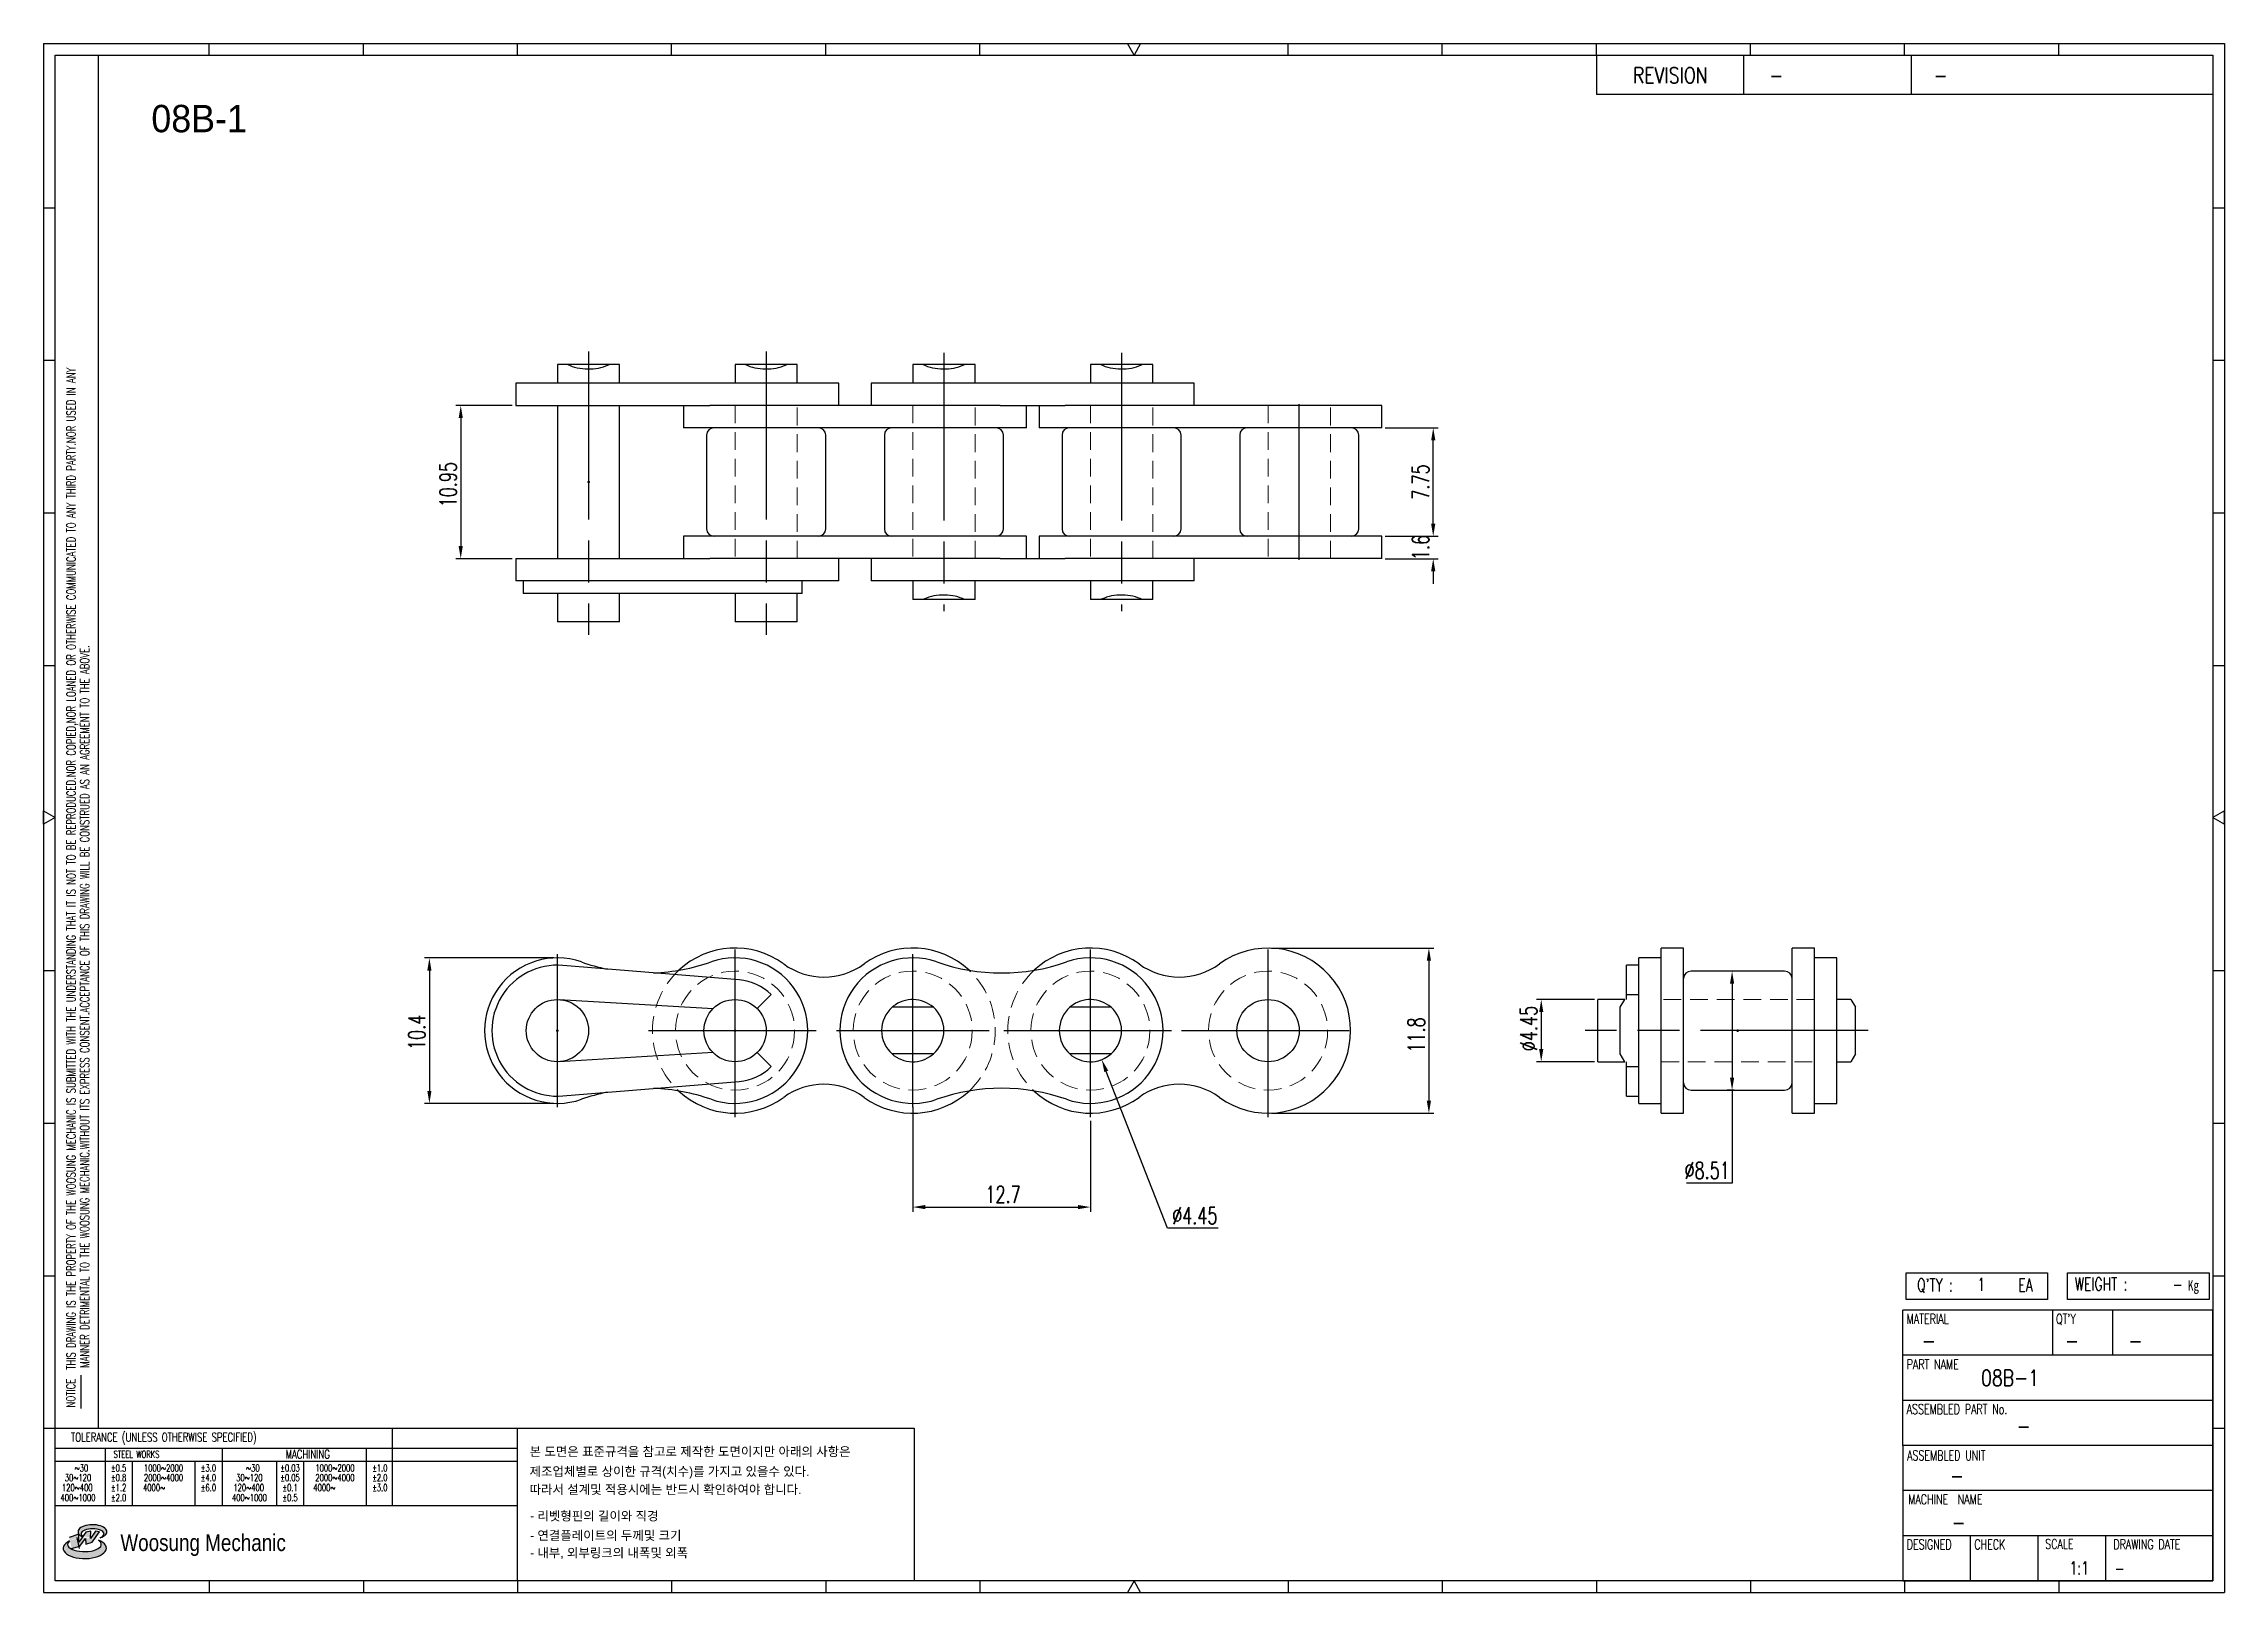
# Model space of a CAD drawing. Header units: millimetres. Extents: x 148 to 303, y -47 to 64.
import ezdxf
from ezdxf.enums import TextEntityAlignment as Align

# ---------------------------------------------------------------- set-up
doc = ezdxf.new("R2010")
doc.units = ezdxf.units.MM
doc.linetypes.add('AM_ISO08W050', pattern=[18, 12, -1.5, 3, -1.5])
doc.linetypes.add('HIDDEN', pattern=[9.525, 6.35, -3.175])
doc.layers.get('Defpoints').update_dxf_attribs({"color": 80})
for name, color, linetype, lineweight in [('2d ConnectionPoints', 7, 'Continuous', 50), ('CL1', 140, 'AM_ISO08W050', 25), ('HL3', 1, 'HIDDEN', 0)]:
    doc.layers.add(name, color=color, linetype=linetype, lineweight=lineweight)
for name, color, linetype in [('S-DIM', 7, 'Continuous'), ('TITLE', 7, 'Continuous'), ('도면레이아웃', 7, 'Continuous')]:
    doc.layers.add(name, color=color, linetype=linetype)
doc.styles.add('HAN', font='ROMANS.shx', dxfattribs={"width": 0.7, "bigfont": 'whgtxt.shx'})
doc.styles.add('HKD_ST2', font='romans.shx', dxfattribs={"width": 0.7, "height": 4, "bigfont": '@extfont2.shx'})
doc.styles.add('HSG', font='SIMPLEX.shx', dxfattribs={"width": 0.7, "bigfont": 'HSG.shx'})
doc.styles.add('MtXpl_', font='Gulim.ttf')
doc.styles.add('SLDTEXTSTYLE4', font='arial.ttf', dxfattribs={"width": 0.8})
doc.dimstyles.new('APP0.5', dxfattribs={"dimscale": 0.5, "dimtxt": 2.4, "dimasz": 1.8, "dimexe": 0.7, "dimexo": 0.5, "dimgap": 0.6, "dimtad": 1, "dimtoh": 1, "dimrnd": 0.01, "dimzin": 9, "dimdsep": 46, "dimtxsty": 'HSG', "dimcen": 0, "dimclrd": 1, "dimclre": 1, "dimclrt": 256, "dimazin": 2, "dimtp": 1, "dimtm": 1, "dimtfac": 0.5, "dimtofl": 0, "dimtmove": 0, "dimatfit": 3, "dimfxl": 0, "dimtvp": 1, "dimtolj": 2, "dimlwd": -1, "dimlwe": -1, "dimarcsym": 0})

# ---------------------------------------------------------------- blocks, each defined once
blk = doc.blocks.new('MAST')
at = {"layer": '도면레이아웃'}
h = blk.add_hatch(color=10, dxfattribs=at)
h.paths.add_polyline_path([(1.544, 35.177), (1.554, 34.966), (1.779, 35.034), (2.054, 35.422), (1.908, 35.446), (1.728, 35.167), (1.741, 35.439), (1.547, 35.405), (1.292, 35.041), (1.295, 35.33), (0.943, 35.208), (1.03, 34.8), (1.336, 34.885)])
edge = h.paths.add_edge_path()
edge.add_ellipse((1.795, 35.421), major_axis=(-0.53, 0), ratio=0.487785, start_angle=122.36065, end_angle=403.39574)
edge.add_line((1.411, 35.244), (1.419, 35.261))
edge.add_ellipse((1.798, 35.344), major_axis=(-0.423, 0), ratio=0.444396, start_angle=131.58977, end_angle=386.19408, ccw=False)
edge = h.paths.add_edge_path()
edge.add_ellipse((1.512, 34.815), major_axis=(-0.793, 0), ratio=0.480113, start_angle=314.67633, end_angle=590.85213)
edge.add_ellipse((1.501, 34.958), major_axis=(-0.62, 0), ratio=0.43311, start_angle=331.7024, end_angle=574.42495, ccw=False)
at = {"color": 140}
for p, q in [((0, 90.118), (80.15, 90.118)), ((0, 90.118), (0, 33.191)), ((80.15, 90.118), (80.15, 33.191)), ((57.068, 89.693), (57.068, 88.246)), ((62.47, 89.693), (62.47, 88.246)), ((68.635, 89.693), (68.635, 88.246)), ((79.725, 88.246), (57.068, 88.246)), ((68.449, 43.961), (68.449, 44.936)), ((68.449, 44.936), (73.654, 44.936)), ((73.654, 44.936), (73.654, 43.961)), ((74.39, 43.961), (74.39, 44.936)), ((74.39, 44.936), (79.595, 44.936)), ((79.595, 44.936), (79.595, 43.961)), ((68.336, 38.59), (68.336, 43.563)), ((79.725, 43.563), (68.336, 43.563)), ((73.654, 43.961), (68.449, 43.961)), ((73.827, 43.563), (73.827, 41.905)), ((79.595, 43.961), (74.39, 43.961)), ((76.037, 43.563), (76.037, 41.905)), ((79.725, 38.59), (79.725, 43.563)), ((79.725, 41.905), (68.336, 41.905)), ((79.725, 40.248), (68.336, 40.248)), ((68.336, 38.59), (68.336, 33.616)), ((79.725, 38.59), (68.336, 38.59)), ((79.725, 33.616), (79.725, 38.59)), ((79.725, 36.932), (68.336, 36.932)), ((79.725, 35.274), (68.336, 35.274)), ((70.822, 33.616), (70.822, 35.274)), ((73.309, 33.616), (73.309, 35.274)), ((75.796, 33.616), (75.796, 35.274)), ((0, 33.191), (80.15, 33.191)), ((68.336, 33.616), (79.725, 33.616))]:
    blk.add_line(p, q, dxfattribs=at)
for p, q in [((6.089, 89.693), (6.089, 90.118)), ((11.753, 89.693), (11.753, 90.118)), ((17.418, 89.693), (17.418, 90.118)), ((23.082, 89.693), (23.082, 90.118)), ((28.746, 89.693), (28.746, 90.118)), ((34.411, 89.693), (34.411, 90.118)), ((45.739, 89.693), (45.739, 90.118)), ((51.404, 89.693), (51.404, 90.118)), ((57.068, 89.693), (57.068, 90.118)), ((62.732, 89.693), (62.732, 90.118)), ((68.397, 89.693), (68.397, 90.118)), ((74.061, 89.693), (74.061, 90.118)), ((0, 84.085), (0.425, 84.085)), ((79.725, 84.085), (80.15, 84.085)), ((0, 78.478), (0.425, 78.478)), ((79.725, 78.478), (80.15, 78.478)), ((0, 72.87), (0.425, 72.87)), ((79.725, 72.87), (80.15, 72.87)), ((0, 67.262), (0.425, 67.262)), ((79.725, 67.262), (80.15, 67.262)), ((0, 56.047), (0.425, 56.047)), ((79.725, 56.047), (80.15, 56.047)), ((0, 50.439), (0.425, 50.439)), ((79.725, 50.439), (80.15, 50.439)), ((0, 44.832), (0.425, 44.832)), ((79.725, 44.832), (80.15, 44.832)), ((1.377, 39.947), (1.377, 41.174)), ((0, 39.224), (0.425, 39.224)), ((79.725, 39.224), (80.15, 39.224)), ((6.089, 33.616), (6.089, 33.191)), ((11.753, 33.616), (11.753, 33.191)), ((17.418, 33.616), (17.418, 33.191)), ((23.082, 33.616), (23.082, 33.191)), ((28.746, 33.616), (28.746, 33.191)), ((34.411, 33.616), (34.411, 33.191)), ((45.739, 33.616), (45.739, 33.191)), ((51.404, 33.616), (51.404, 33.191)), ((57.068, 33.616), (57.068, 33.191)), ((62.732, 33.616), (62.732, 33.191)), ((68.397, 33.616), (68.397, 33.191)), ((74.061, 33.616), (74.061, 33.191))]:
    blk.add_line(p, q)
at = {"color": 2}
for p, q in [((2.017, 39.224), (2.017, 89.693)), ((0.425, 39.224), (17.418, 39.224)), ((0.425, 38.487), (17.418, 38.487)), ((2.257, 38.487), (2.257, 36.382)), ((6.557, 38.5), (6.557, 36.382)), ((11.857, 38.487), (11.857, 36.382)), ((12.816, 39.224), (12.816, 36.382)), ((17.418, 33.616), (17.418, 39.224)), ((0.425, 38.012), (17.418, 38.012)), ((3.257, 38.012), (3.257, 36.382)), ((5.557, 38.012), (5.557, 36.382)), ((8.557, 38.012), (8.557, 36.382)), ((9.557, 38.026), (9.557, 36.382)), ((0.425, 36.382), (17.418, 36.382))]:
    blk.add_line(p, q, dxfattribs=at)
for points in [[(40.075, 89.693), (39.83, 90.118), (40.32, 90.118)], [(0.425, 61.679), (0, 61.433), (0, 61.924)], [(79.725, 61.679), (80.15, 61.433), (80.15, 61.924)], [(40.075, 33.616), (39.83, 33.191), (40.32, 33.191)]]:
    blk.add_lwpolyline(points, close=True)
at = {"color": 140}
blk.add_lwpolyline([(0.425, 89.693), (79.725, 89.693), (79.725, 33.616), (0.425, 33.616)], close=True, dxfattribs=at)
at = {"layer": '도면레이아웃'}
for p, q in [((1.295, 35.33), (0.943, 35.208)), ((1.547, 35.405), (1.292, 35.041)), ((1.292, 35.041), (1.295, 35.33)), ((1.741, 35.439), (1.547, 35.405)), ((1.908, 35.446), (1.728, 35.167)), ((1.728, 35.167), (1.741, 35.439)), ((1.779, 35.034), (2.054, 35.422)), ((2.054, 35.422), (1.908, 35.446)), ((1.03, 34.8), (1.336, 34.885)), ((1.224, 35.208), (1.311, 34.8)), ((1.224, 35.208), (1.224, 35.208)), ((1.336, 34.885), (1.544, 35.177)), ((1.419, 35.261), (1.411, 35.244)), ((1.544, 35.177), (1.554, 34.966)), ((1.554, 34.966), (1.779, 35.034))]:
    blk.add_line(p, q, dxfattribs=at)
for centre, major_axis, ratio, start_param, end_param in [((1.795, 35.421), (-0.53, 0), 0.487785, 2.135596, 7.040584), ((1.798, 35.344), (-0.423, 0), 0.444396, 2.296675, 6.740358), ((1.512, 34.815), (-0.793, 0), 0.480113, 5.492138, 10.312315), ((1.501, 34.958), (-0.62, 0), 0.43311, 5.789299, 10.025607)]:
    blk.add_ellipse(centre, major_axis=major_axis, ratio=ratio, start_param=start_param, end_param=end_param, dxfattribs=at)
for s, height, style, width, p in [('REVISION', 0.5806, 'HAN', 0.8, (58.415, 88.664)), ('-', 0.581, 'HAN', 0.8, (63.426, 88.664)), ('-', 0.581, 'HAN', 0.8, (69.468, 88.664)), ("Q'TY : ", 0.4746, 'HKD_ST2', 0.7, (68.857, 44.253)), ('1', 0.475, 'HKD_ST2', 0.7, (71.071, 44.275)), ('EA', 0.4746, 'HKD_ST2', 0.7, (72.578, 44.253)), ('WEIGHT : ', 0.4746, 'HKD_ST2', 0.7, (74.65, 44.286)), ('-', 0.581, 'HAN', 0.8, (69.029, 42.157)), ('-', 0.581, 'HAN', 0.8, (74.289, 42.157)), ('-', 0.581, 'HAN', 0.8, (76.623, 42.157)), ('-', 0.581, 'HAN', 0.8, (72.515, 39.013)), ('-', 0.581, 'HAN', 0.8, (70.067, 37.189)), ('-', 0.581, 'HAN', 0.8, (70.126, 35.48)), ('1:1', 0.4746, 'HKD_ST2', 0.7, (74.458, 33.848)), ('-', 0.475, 'HKD_ST2', 0.7, (76.112, 33.837))]:
    blk.add_text(s, height=height, dxfattribs=dict(style=style, width=width)).set_placement(p)
at = {"color": 6, "style": 'HKD_ST2', "width": 0.7}
for s, p in [(' THIS DRAWING IS THE PROPERTY OF THE WOOSUNG MECHANIC IS SUBMITTED WITH THE UNDERSTANDING THAT IT IS NOT TO BE REPRODUCED.NOR COPIED,NOR LOANED OR OTHERWISE COMMUNICATED TO ANY THIRD PARTY.NOR USED IN ANY', (1.173, 41.217)), ('MANNER DETRIMENTAL TO THE WOOSUNG MECHANIC.WITHOUT ITS EXPRESS CONSENT.ACCEPTANCE OF THIS DRAWING WILL BE CONSTRUED AS AN AGREEMENT TO THE ABOVE.', (1.672, 41.447))]:
    blk.add_text(s, height=0.326266, rotation=90, dxfattribs=at).set_placement(p)
at = {"style": 'HKD_ST2', "width": 0.7}
blk.add_text('-', height=0.475, dxfattribs=at).set_placement((78.613, 44.286), align=Align.RIGHT)
at = {"color": 254, "style": 'HKD_ST2', "width": 0.7}
for s, height, p in [('MATERIAL', 0.3651, (68.474, 43.425)), ("QT'Y", 0.3651, (73.965, 43.425)), ('PART NAME', 0.3651, (68.474, 41.756)), ('ASSEMBLED PART No.', 0.36511, (68.474, 40.109)), ('ASSEMBLED UNIT', 0.36511, (68.49, 38.408)), ('MACHINE  NAME', 0.36511, (68.532, 36.794)), ('DESIGNED', 0.3651, (68.474, 35.136)), ('CHECK', 0.3651, (70.961, 35.136)), ('SCALE', 0.3651, (73.566, 35.153)), ('DRAWING DATE', 0.36511, (76.071, 35.141))]:
    blk.add_text(s, height=height, dxfattribs=at).set_placement(p, align=Align.TOP_LEFT)
at = {"style": 'HKD_ST2', "width": 0.7}
blk.add_text('NOTICE', height=0.3263, rotation=90, dxfattribs=at).set_placement((1.163, 39.988))
blk.add_text('TOLERANCE (UNLESS OTHERWISE SPECIFIED)', height=0.32627, dxfattribs=at).set_placement((4.417, 38.896), align=Align.MIDDLE_CENTER)
at = {"color": 4, "style": 'HKD_ST2', "width": 0.7}
for s, height, p in [('%%12630', 0.261, (1.389, 37.762)), ('1000%%1262000', 0.26101, (4.407, 37.762)), ('%%12630', 0.261, (7.689, 37.762)), ('1000%%1262000', 0.26101, (10.707, 37.762)), ('120%%126400', 0.26101, (1.237, 37.045)), ('30%%126120', 0.261, (1.263, 37.411)), ('4000%%126', 0.261, (4.061, 37.045)), ('2000%%1264000', 0.26101, (4.407, 37.411)), ('120%%126400', 0.26101, (7.537, 37.045)), ('30%%126120', 0.261, (7.563, 37.411)), ('4000%%126', 0.261, (10.321, 37.045)), ('2000%%1264000', 0.26101, (10.707, 37.411)), ('400%%1261000', 0.26101, (1.263, 36.67)), ('400%%1261000', 0.26101, (7.563, 36.67))]:
    blk.add_text(s, height=height, dxfattribs=at).set_placement(p, align=Align.MIDDLE_CENTER)
for s, height, p in [('%%P0.5', 0.261, (2.757, 37.762)), ('STEEL WORKS', 0.26101, (3.416, 38.268)), ('%%P3.0', 0.261, (6.057, 37.762)), ('%%P0.03', 0.261, (9.057, 37.762)), ('MACHINING', 0.3263, (9.707, 38.27)), ('%%P1.0', 0.261, (12.357, 37.762)), ('%%P0.8', 0.261, (2.757, 37.411)), ('%%P1.2', 0.261, (2.757, 37.045)), ('%%P4.0', 0.261, (6.057, 37.411)), ('%%P6.0', 0.261, (6.057, 37.045)), ('%%P0.05', 0.261, (9.057, 37.411)), ('%%P0.1', 0.261, (9.057, 37.045)), ('%%P2.0', 0.261, (12.357, 37.411)), ('%%P3.0', 0.261, (12.357, 37.045)), ('%%P2.0', 0.261, (2.757, 36.67)), ('%%P0.5', 0.261, (9.057, 36.67))]:
    blk.add_text(s, height=height, dxfattribs=at).set_placement(p, align=Align.MIDDLE)
at = {"color": 1, "style": 'SLDTEXTSTYLE4', "width": 0.8}
blk.add_text('Woosung Mechanic', height=0.61957, dxfattribs=at).set_placement((2.822, 34.711))
at = {"layer": 'TITLE', "width": 0.8}
blk.add_text('Kg', height=0.3789, dxfattribs=at).set_placement((78.807, 44.286))
blk = doc.blocks.new('*D2')
at = {"layer": 'Defpoints', "color": 0, "transparency": 16777216}
for p in [(243.26, 28.71), (246.94, 28.71), (243.26, 27.11)]:
    blk.add_point(p, dxfattribs=at)
at = {"layer": 'S-DIM', "color": 1, "transparency": 16777216}
for p, q in [((246.94, 29.61), (246.94, 30.51)), ((243.51, 28.71), (247.29, 28.71)), ((243.51, 27.11), (247.29, 27.11)), ((246.94, 26.21), (246.94, 25.31))]:
    blk.add_line(p, q, dxfattribs=at)
for points in [[(246.79, 29.61), (247.09, 29.61), (246.94, 28.71)], [(246.79, 26.21), (247.09, 26.21), (246.94, 27.11)]]:
    blk.add_solid(points, dxfattribs=at)
at = {"layer": 'S-DIM', "transparency": 16777216, "insert": (246.04, 27.91), "char_height": 1.2, "attachment_point": 5, "rotation": 90, "style": 'HSG'}
blk.add_mtext('\\A2;1.6', dxfattribs=at)
blk = doc.blocks.new('*D3')
at = {"layer": 'Defpoints', "color": 0, "transparency": 16777216}
for p in [(243.26, 36.46), (246.94, 36.46), (243.26, 28.71)]:
    blk.add_point(p, dxfattribs=at)
at = {"layer": 'S-DIM', "color": 1, "transparency": 16777216}
for p, q in [((243.51, 36.46), (247.29, 36.46)), ((246.94, 29.61), (246.94, 35.56)), ((243.51, 28.71), (247.29, 28.71))]:
    blk.add_line(p, q, dxfattribs=at)
for points in [[(246.79, 35.56), (247.09, 35.56), (246.94, 36.46)], [(246.79, 29.61), (247.09, 29.61), (246.94, 28.71)]]:
    blk.add_solid(points, dxfattribs=at)
at = {"layer": 'S-DIM', "transparency": 16777216, "insert": (246.04, 32.59), "char_height": 1.2, "attachment_point": 5, "rotation": 90, "style": 'HSG'}
blk.add_mtext('\\A2;7.75', dxfattribs=at)
blk = doc.blocks.new('*D4')
at = {"layer": 'Defpoints', "color": 0, "transparency": 16777216}
for p in [(181.36, 38.06), (177.43, 27.11), (181.36, 27.11)]:
    blk.add_point(p, dxfattribs=at)
at = {"layer": 'S-DIM', "color": 1, "transparency": 16777216}
for p, q in [((181.11, 38.06), (177.08, 38.06)), ((177.43, 37.16), (177.43, 28.01)), ((181.11, 27.11), (177.08, 27.11))]:
    blk.add_line(p, q, dxfattribs=at)
for points in [[(177.28, 37.16), (177.58, 37.16), (177.43, 38.06)], [(177.28, 28.01), (177.58, 28.01), (177.43, 27.11)]]:
    blk.add_solid(points, dxfattribs=at)
at = {"layer": 'S-DIM', "transparency": 16777216, "insert": (176.53, 32.4), "char_height": 1.2, "attachment_point": 5, "rotation": 90, "style": 'HSG'}
blk.add_mtext('\\A2;10.95', dxfattribs=at)
blk = doc.blocks.new('*D5')
at = {"layer": 'Defpoints', "color": 0, "transparency": 16777216}
for p in [(184.34, -1.43), (175.19, -11.83), (184.34, -11.83)]:
    blk.add_point(p, dxfattribs=at)
at = {"layer": 'S-DIM', "color": 1, "transparency": 16777216}
for p, q in [((184.09, -1.43), (174.84, -1.43)), ((175.19, -2.33), (175.19, -10.93)), ((184.09, -11.83), (174.84, -11.83))]:
    blk.add_line(p, q, dxfattribs=at)
for points in [[(175.04, -2.33), (175.34, -2.33), (175.19, -1.43)], [(175.04, -10.93), (175.34, -10.93), (175.19, -11.83)]]:
    blk.add_solid(points, dxfattribs=at)
at = {"layer": 'S-DIM', "transparency": 16777216, "insert": (174.29, -6.75), "char_height": 1.2, "attachment_point": 5, "rotation": 90, "style": 'HSG'}
blk.add_mtext('\\A2;10.4', dxfattribs=at)
blk = doc.blocks.new('*D6')
at = {"layer": 'Defpoints', "color": 0, "transparency": 16777216}
for p in [(209.74, -11.83), (222.44, -12.82), (222.44, -19.24)]:
    blk.add_point(p, dxfattribs=at)
at = {"layer": 'S-DIM', "color": 1, "transparency": 16777216}
for p, q in [((209.74, -12.08), (209.74, -19.59)), ((222.44, -13.07), (222.44, -19.59)), ((210.64, -19.24), (221.54, -19.24))]:
    blk.add_line(p, q, dxfattribs=at)
for points in [[(210.64, -19.09), (210.64, -19.39), (209.74, -19.24)], [(221.54, -19.09), (221.54, -19.39), (222.44, -19.24)]]:
    blk.add_solid(points, dxfattribs=at)
at = {"layer": 'S-DIM', "transparency": 16777216, "insert": (216.19, -18.34), "char_height": 1.2, "attachment_point": 5, "style": 'HSG'}
blk.add_mtext('\\A2;12.7', dxfattribs=at)
blk = doc.blocks.new('*D7')
at = {"layer": 'Defpoints', "color": 0, "transparency": 16777216}
for p in [(235.14, -0.73), (235.14, -12.53), (246.63, -12.53)]:
    blk.add_point(p, dxfattribs=at)
at = {"layer": 'S-DIM', "color": 1, "transparency": 16777216}
for p, q in [((235.39, -0.73), (246.98, -0.73)), ((246.63, -1.63), (246.63, -11.63)), ((235.39, -12.53), (246.98, -12.53))]:
    blk.add_line(p, q, dxfattribs=at)
for points in [[(246.48, -1.63), (246.78, -1.63), (246.63, -0.73)], [(246.48, -11.63), (246.78, -11.63), (246.63, -12.53)]]:
    blk.add_solid(points, dxfattribs=at)
at = {"layer": 'S-DIM', "transparency": 16777216, "insert": (245.73, -6.94), "char_height": 1.2, "attachment_point": 5, "rotation": 90, "style": 'HSG'}
blk.add_mtext('\\A2;11.8', dxfattribs=at)
blk = doc.blocks.new('*D8')
at = {"layer": 'Defpoints', "color": 0, "transparency": 16777216}
for p in [(221.63, -4.55), (223.25, -8.7)]:
    blk.add_point(p, dxfattribs=at)
at = {"layer": 'S-DIM', "color": 1, "transparency": 16777216}
for p, q in [((227.94, -20.75), (223.57, -9.54)), ((231.56, -20.75), (227.94, -20.75))]:
    blk.add_line(p, q, dxfattribs=at)
blk.add_arc((222.44, -6.63), 2.22, 282.2686, 304.9719, dxfattribs=at)
blk.add_solid([(223.71, -9.48), (223.43, -9.59), (223.25, -8.7)], dxfattribs=at)
at = {"layer": 'S-DIM', "transparency": 16777216, "insert": (229.9, -19.85), "char_height": 1.2, "attachment_point": 5, "style": 'HSG'}
blk.add_mtext('\\A2;∅4.45', dxfattribs=at)
blk = doc.blocks.new('*D9')
at = {"layer": 'Defpoints', "color": 0, "transparency": 16777216}
for p in [(258.71, -4.4), (254.66, -8.85), (258.71, -8.85)]:
    blk.add_point(p, dxfattribs=at)
at = {"layer": 'S-DIM', "color": 1, "transparency": 16777216}
for p, q in [((258.46, -4.4), (254.31, -4.4)), ((254.66, -5.3), (254.66, -7.95)), ((258.46, -8.85), (254.31, -8.85))]:
    blk.add_line(p, q, dxfattribs=at)
for points in [[(254.51, -5.3), (254.81, -5.3), (254.66, -4.4)], [(254.51, -7.95), (254.81, -7.95), (254.66, -8.85)]]:
    blk.add_solid(points, dxfattribs=at)
at = {"layer": 'S-DIM', "transparency": 16777216, "insert": (253.76, -6.48), "char_height": 1.2, "attachment_point": 5, "rotation": 90, "style": 'HSG'}
blk.add_mtext('\\A2;%%c4.45', dxfattribs=at)
blk = doc.blocks.new('*D10')
at = {"layer": 'Defpoints', "color": 0, "transparency": 16777216}
for p in [(268.71, -2.37), (268.3, -10.88), (268.71, -10.88)]:
    blk.add_point(p, dxfattribs=at)
at = {"layer": 'S-DIM', "color": 1, "transparency": 16777216}
for p, q in [((268.46, -2.37), (267.95, -2.37)), ((268.3, -3.27), (268.3, -9.98)), ((268.46, -10.88), (267.95, -10.88)), ((268.3, -10.88), (268.3, -17.52)), ((268.3, -17.52), (265.04, -17.52))]:
    blk.add_line(p, q, dxfattribs=at)
for points in [[(268.15, -3.27), (268.45, -3.27), (268.3, -2.37)], [(268.15, -9.98), (268.45, -9.98), (268.3, -10.88)]]:
    blk.add_solid(points, dxfattribs=at)
at = {"layer": 'S-DIM', "transparency": 16777216, "insert": (266.52, -16.62), "char_height": 1.2, "attachment_point": 5, "style": 'HSG'}
blk.add_mtext('\\A2;%%c8.51', dxfattribs=at)

msp = doc.modelspace()

# ---------------------------------------------------------------- linework, layer by layer
for p, q in [((184.338, 40.989), (184.338, 39.664)), ((188.788, 40.989), (184.338, 40.989)), ((185.091, 40.989), (185.242, 40.919)), ((185.242, 40.919), (185.403, 40.856)), ((185.403, 40.856), (185.573, 40.802)), ((185.573, 40.802), (185.751, 40.757)), ((185.751, 40.757), (185.934, 40.721)), ((185.934, 40.721), (186.123, 40.694)), ((186.123, 40.694), (186.315, 40.676)), ((186.315, 40.676), (186.508, 40.669)), ((186.508, 40.669), (186.702, 40.671)), ((186.702, 40.671), (186.895, 40.683)), ((186.895, 40.683), (187.086, 40.704)), ((187.086, 40.704), (187.272, 40.735)), ((187.272, 40.735), (187.453, 40.776)), ((187.453, 40.776), (187.628, 40.825)), ((187.628, 40.825), (187.794, 40.883)), ((187.794, 40.883), (187.951, 40.949)), ((187.951, 40.949), (188.035, 40.989)), ((188.788, 39.664), (188.788, 40.989)), ((197.038, 40.989), (197.038, 39.664)), ((201.488, 40.989), (197.038, 40.989)), ((197.791, 40.989), (197.942, 40.919)), ((197.942, 40.919), (198.103, 40.856)), ((198.103, 40.856), (198.273, 40.802)), ((198.273, 40.802), (198.451, 40.757)), ((198.451, 40.757), (198.634, 40.721)), ((198.634, 40.721), (198.823, 40.694)), ((198.823, 40.694), (199.015, 40.676)), ((199.015, 40.676), (199.208, 40.669)), ((199.208, 40.669), (199.402, 40.671)), ((199.402, 40.671), (199.595, 40.683)), ((199.595, 40.683), (199.786, 40.704)), ((199.786, 40.704), (199.972, 40.735)), ((199.972, 40.735), (200.153, 40.776)), ((200.153, 40.776), (200.328, 40.825)), ((200.328, 40.825), (200.494, 40.883)), ((200.494, 40.883), (200.651, 40.949)), ((200.651, 40.949), (200.735, 40.989)), ((201.488, 39.664), (201.488, 40.989)), ((209.738, 40.989), (209.738, 39.664)), ((214.188, 40.989), (209.738, 40.989)), ((210.491, 40.989), (210.642, 40.919)), ((210.642, 40.919), (210.803, 40.856)), ((210.803, 40.856), (210.973, 40.802)), ((210.973, 40.802), (211.151, 40.757)), ((211.151, 40.757), (211.334, 40.721)), ((211.334, 40.721), (211.523, 40.694)), ((211.523, 40.694), (211.715, 40.676)), ((211.715, 40.676), (211.908, 40.669)), ((211.908, 40.669), (212.102, 40.671)), ((212.102, 40.671), (212.295, 40.683)), ((212.295, 40.683), (212.486, 40.704)), ((212.486, 40.704), (212.672, 40.735)), ((212.672, 40.735), (212.853, 40.776)), ((212.853, 40.776), (213.028, 40.825)), ((213.028, 40.825), (213.194, 40.883)), ((213.194, 40.883), (213.351, 40.949)), ((213.351, 40.949), (213.435, 40.989)), ((214.188, 39.664), (214.188, 40.989)), ((222.438, 40.989), (222.438, 39.664)), ((226.888, 40.989), (222.438, 40.989)), ((223.191, 40.989), (223.342, 40.919)), ((223.342, 40.919), (223.503, 40.856)), ((223.503, 40.856), (223.673, 40.802)), ((223.673, 40.802), (223.851, 40.757)), ((223.851, 40.757), (224.034, 40.721)), ((224.034, 40.721), (224.223, 40.694)), ((224.223, 40.694), (224.415, 40.676)), ((224.415, 40.676), (224.608, 40.669)), ((224.608, 40.669), (224.802, 40.671)), ((224.802, 40.671), (224.995, 40.683)), ((224.995, 40.683), (225.186, 40.704)), ((225.186, 40.704), (225.372, 40.735)), ((225.372, 40.735), (225.553, 40.776)), ((225.553, 40.776), (225.728, 40.825)), ((225.728, 40.825), (225.894, 40.883)), ((225.894, 40.883), (226.051, 40.949)), ((226.051, 40.949), (226.135, 40.989)), ((226.888, 39.664), (226.888, 40.989)), ((204.463, 39.664), (181.363, 39.664)), ((181.363, 39.664), (181.363, 38.064)), ((204.463, 38.064), (204.463, 39.664)), ((229.863, 39.664), (206.763, 39.664)), ((206.763, 39.664), (206.763, 38.064)), ((229.863, 38.064), (229.863, 39.664)), ((181.363, 38.064), (195.24, 38.064)), ((184.338, 38.064), (184.338, 27.114)), ((188.788, 27.114), (188.788, 38.064)), ((193.363, 38.064), (193.363, 36.464)), ((215.985, 38.064), (195.24, 38.064)), ((215.985, 38.064), (220.64, 38.064)), ((217.863, 36.464), (217.863, 38.064)), ((218.763, 38.064), (218.763, 36.464)), ((243.263, 38.064), (220.64, 38.064)), ((243.263, 36.464), (243.263, 38.064)), ((217.863, 36.464), (193.363, 36.464)), ((195.008, 35.937), (195.008, 29.242)), ((203.518, 29.242), (203.518, 35.937)), ((207.708, 35.937), (207.708, 29.242)), ((216.218, 29.242), (216.218, 35.937)), ((243.263, 36.464), (218.763, 36.464)), ((220.408, 35.937), (220.408, 29.242)), ((228.918, 29.242), (228.918, 35.937)), ((233.108, 35.937), (233.108, 29.242)), ((241.618, 29.242), (241.618, 35.937)), ((193.363, 28.714), (193.363, 27.114)), ((217.863, 28.714), (193.363, 28.714)), ((217.863, 27.114), (217.863, 28.714)), ((218.763, 28.714), (218.763, 27.114)), ((243.263, 28.714), (218.763, 28.714)), ((243.263, 27.114), (243.263, 28.714)), ((181.363, 27.114), (195.24, 27.114)), ((181.363, 27.114), (181.363, 25.514)), ((215.985, 27.114), (195.24, 27.114)), ((204.463, 25.514), (204.463, 27.114)), ((206.763, 27.114), (206.763, 25.514)), ((215.985, 27.114), (220.64, 27.114)), ((243.263, 27.114), (220.64, 27.114)), ((229.863, 25.514), (229.863, 27.114)), ((204.463, 25.514), (181.363, 25.514)), ((181.883, 25.514), (181.883, 24.626)), ((201.837, 24.626), (201.837, 25.514)), ((229.863, 25.514), (206.763, 25.514)), ((209.738, 25.514), (209.738, 24.189)), ((214.188, 24.189), (214.188, 25.514)), ((222.438, 25.514), (222.438, 24.189)), ((226.888, 24.189), (226.888, 25.514)), ((201.837, 24.626), (181.883, 24.626)), ((184.338, 24.626), (184.338, 22.589)), ((188.788, 22.589), (188.788, 24.626)), ((197.038, 24.626), (197.038, 22.589)), ((201.488, 22.589), (201.488, 24.626)), ((214.188, 24.189), (209.738, 24.189)), ((210.575, 24.23), (210.491, 24.189)), ((210.732, 24.296), (210.575, 24.23)), ((210.898, 24.354), (210.732, 24.296)), ((211.073, 24.403), (210.898, 24.354)), ((211.254, 24.444), (211.073, 24.403)), ((211.44, 24.475), (211.254, 24.444)), ((211.631, 24.496), (211.44, 24.475)), ((211.824, 24.508), (211.631, 24.496)), ((212.018, 24.51), (211.824, 24.508)), ((212.211, 24.503), (212.018, 24.51)), ((212.403, 24.485), (212.211, 24.503)), ((212.592, 24.458), (212.403, 24.485)), ((212.775, 24.422), (212.592, 24.458)), ((212.953, 24.376), (212.775, 24.422)), ((213.123, 24.322), (212.953, 24.376)), ((213.284, 24.26), (213.123, 24.322)), ((213.435, 24.189), (213.284, 24.26)), ((226.888, 24.189), (222.438, 24.189)), ((223.275, 24.23), (223.191, 24.189)), ((223.432, 24.296), (223.275, 24.23)), ((223.598, 24.354), (223.432, 24.296)), ((223.773, 24.403), (223.598, 24.354)), ((223.954, 24.444), (223.773, 24.403)), ((224.14, 24.475), (223.954, 24.444)), ((224.331, 24.496), (224.14, 24.475)), ((224.524, 24.508), (224.331, 24.496)), ((224.718, 24.51), (224.524, 24.508)), ((224.911, 24.503), (224.718, 24.51)), ((225.103, 24.485), (224.911, 24.503)), ((225.292, 24.458), (225.103, 24.485)), ((225.475, 24.422), (225.292, 24.458)), ((225.653, 24.376), (225.475, 24.422)), ((225.823, 24.322), (225.653, 24.376)), ((225.984, 24.26), (225.823, 24.322)), ((226.135, 24.189), (225.984, 24.26)), ((188.788, 22.589), (184.338, 22.589)), ((201.488, 22.589), (197.038, 22.589)), ((263.237, -1.427), (261.637, -1.427)), ((261.637, -11.827), (261.637, -1.427)), ((264.837, -0.727), (263.237, -0.727)), ((263.237, -12.527), (263.237, -0.727)), ((264.837, -12.527), (264.837, -0.727)), ((274.187, -0.727), (272.587, -0.727)), ((272.587, -12.527), (272.587, -0.727)), ((274.187, -12.527), (274.187, -0.727)), ((275.787, -1.427), (274.187, -1.427)), ((275.787, -11.827), (275.787, -1.427)), ((197.336, -3), (184.721, -1.963)), ((261.637, -1.947), (260.748, -1.947)), ((260.748, -4.402), (260.748, -1.947)), ((272.059, -2.372), (265.365, -2.372)), ((184.469, -4.406), (195.465, -5.054)), ((198.611, -5.054), (199.612, -4.053)), ((208.673, -4.674), (208.507, -4.774)), ((208.848, -4.588), (208.673, -4.674)), ((209.029, -4.518), (208.848, -4.588)), ((209.215, -4.465), (209.029, -4.518)), ((209.406, -4.427), (209.215, -4.465)), ((209.599, -4.407), (209.406, -4.427)), ((209.793, -4.403), (209.599, -4.407)), ((209.986, -4.416), (209.793, -4.403)), ((210.178, -4.446), (209.986, -4.416)), ((210.367, -4.493), (210.178, -4.446)), ((210.55, -4.556), (210.367, -4.493)), ((210.728, -4.634), (210.55, -4.556)), ((210.898, -4.728), (210.728, -4.634)), ((221.373, -4.674), (221.207, -4.774)), ((221.548, -4.588), (221.373, -4.674)), ((221.729, -4.518), (221.548, -4.588)), ((221.915, -4.465), (221.729, -4.518)), ((222.106, -4.427), (221.915, -4.465)), ((222.299, -4.407), (222.106, -4.427)), ((222.493, -4.403), (222.299, -4.407)), ((222.686, -4.416), (222.493, -4.403)), ((222.878, -4.446), (222.686, -4.416)), ((223.067, -4.493), (222.878, -4.446)), ((223.25, -4.556), (223.067, -4.493)), ((223.428, -4.634), (223.25, -4.556)), ((223.598, -4.728), (223.428, -4.634)), ((258.712, -8.852), (258.712, -4.402)), ((260.633, -4.402), (258.712, -4.402)), ((260.312, -4.959), (260.633, -4.402)), ((260.748, -4.053), (261.637, -4.053)), ((276.791, -4.402), (275.787, -4.402)), ((276.791, -4.402), (277.112, -4.959)), ((208.35, -4.888), (208.266, -4.959)), ((211.21, -4.959), (208.266, -4.959)), ((208.507, -4.774), (208.35, -4.888)), ((211.059, -4.837), (210.898, -4.728)), ((211.21, -4.959), (211.059, -4.837)), ((221.05, -4.888), (220.966, -4.959)), ((223.91, -4.959), (220.966, -4.959)), ((221.207, -4.774), (221.05, -4.888)), ((223.759, -4.837), (223.598, -4.728)), ((223.91, -4.959), (223.759, -4.837)), ((260.312, -8.296), (260.312, -4.959)), ((277.112, -8.296), (277.112, -4.959)), ((195.465, -8.201), (184.469, -8.848)), ((199.612, -9.201), (198.611, -8.201)), ((208.266, -8.296), (208.417, -8.418)), ((211.21, -8.296), (208.266, -8.296)), ((208.417, -8.418), (208.578, -8.526)), ((208.578, -8.526), (208.748, -8.62)), ((208.748, -8.62), (208.926, -8.699)), ((208.926, -8.699), (209.109, -8.762)), ((209.109, -8.762), (209.298, -8.808)), ((209.298, -8.808), (209.49, -8.838)), ((209.49, -8.838), (209.683, -8.852)), ((209.683, -8.852), (209.877, -8.848)), ((209.877, -8.848), (210.07, -8.827)), ((210.07, -8.827), (210.261, -8.79)), ((210.261, -8.79), (210.447, -8.736)), ((210.447, -8.736), (210.628, -8.666)), ((210.628, -8.666), (210.803, -8.581)), ((210.803, -8.581), (210.969, -8.481)), ((210.969, -8.481), (211.126, -8.366)), ((211.126, -8.366), (211.21, -8.296)), ((220.966, -8.296), (221.117, -8.418)), ((223.91, -8.296), (220.966, -8.296)), ((221.117, -8.418), (221.278, -8.526)), ((221.278, -8.526), (221.448, -8.62)), ((221.448, -8.62), (221.626, -8.699)), ((221.626, -8.699), (221.809, -8.762)), ((221.809, -8.762), (221.998, -8.808)), ((221.998, -8.808), (222.19, -8.838)), ((222.19, -8.838), (222.383, -8.852)), ((222.383, -8.852), (222.577, -8.848)), ((222.577, -8.848), (222.77, -8.827)), ((222.77, -8.827), (222.961, -8.79)), ((222.961, -8.79), (223.147, -8.736)), ((223.147, -8.736), (223.328, -8.666)), ((223.328, -8.666), (223.503, -8.581)), ((223.503, -8.581), (223.669, -8.481)), ((223.669, -8.481), (223.826, -8.366)), ((223.826, -8.366), (223.91, -8.296)), ((258.712, -8.852), (260.633, -8.852)), ((260.633, -8.852), (260.312, -8.296)), ((260.748, -11.307), (260.748, -8.852)), ((260.748, -9.201), (261.637, -9.201)), ((275.787, -8.852), (276.791, -8.852)), ((277.112, -8.296), (276.791, -8.852)), ((184.721, -11.292), (197.336, -10.255)), ((265.365, -10.882), (272.059, -10.882)), ((260.748, -11.307), (261.637, -11.307)), ((261.637, -11.827), (263.237, -11.827)), ((274.187, -11.827), (275.787, -11.827)), ((263.237, -12.527), (264.837, -12.527)), ((272.587, -12.527), (274.187, -12.527))]:
    msp.add_line(p, q)
at = {"color": 140}
msp.add_lwpolyline([(181.489, -35.05), (209.844, -35.05), (209.844, -45.955), (181.489, -45.955)], close=True, dxfattribs=at)
for centre in [(184.338, -6.627), (197.038, -6.627), (235.138, -6.627)]:
    msp.add_circle(centre, 2.225)
for centre, radius, start, end in [((195.536, 35.937), 0.528, 90, 180), ((202.99, 35.937), 0.528, 0, 90), ((208.236, 35.937), 0.528, 90, 180), ((215.69, 35.937), 0.528, 360, 90), ((220.936, 35.937), 0.528, 90, 180), ((228.39, 35.937), 0.528, 0, 90), ((233.636, 35.937), 0.528, 90, 180), ((241.09, 35.937), 0.528, 360, 90), ((195.536, 29.242), 0.528, 180, 270), ((202.99, 29.242), 0.528, 270, 360), ((208.236, 29.242), 0.528, 180, 270), ((215.69, 29.242), 0.528, 270, 0), ((220.936, 29.242), 0.528, 180, 270), ((228.39, 29.242), 0.528, 270, 360), ((233.636, 29.242), 0.528, 180, 270), ((241.09, 29.242), 0.528, 270, 0), ((184.338, -6.627), 5.2, 70.7287, 289.2713), ((197.038, -6.627), 5.9, 53.93024, 132.98304), ((197.038, -6.627), 5.2, 250.7287, 109.2713), ((209.738, -6.627), 5.2, 70.7287, 289.2713), ((209.738, -6.627), 5.9, 47.01696, 126.06976), ((222.438, -6.627), 5.9, 53.93024, 132.98304), ((222.438, -6.627), 5.2, 250.7287, 109.2713), ((235.138, -6.627), 5.9, 233.93024, 126.06976), ((184.338, -6.627), 4.68, 85.3028, 274.6972), ((190.688, 11.535), 14.04, 250.7287, 258.49175), ((190.688, 11.535), 14.04, 272.11386, 289.2713), ((197.038, -6.627), 3.64, 45, 85.3028), ((203.388, 2.09), 4.885, 233.93024, 306.06976), ((216.088, 11.535), 14.04, 250.7287, 289.2713), ((228.788, 2.09), 4.885, 233.93024, 306.06976), ((265.365, -2.9), 0.528, 90, 180), ((272.059, -2.9), 0.528, 0, 90), ((209.738, -6.627), 2.225, 131.40962, 228.59038), ((209.738, -6.627), 2.225, 311.40962, 48.59038), ((222.438, -6.627), 2.225, 131.40962, 228.59038), ((222.438, -6.627), 2.225, 311.40962, 48.59038), ((197.038, -6.627), 3.64, 274.6972, 315), ((190.688, -24.789), 14.04, 70.7287, 87.88614), ((203.388, -15.345), 4.885, 53.93024, 126.06976), ((216.088, -24.789), 14.04, 70.7287, 109.2713), ((228.788, -15.345), 4.885, 53.93024, 126.06976), ((265.365, -10.355), 0.528, 180, 270), ((272.059, -10.355), 0.528, 270, 0), ((190.688, -24.789), 14.04, 101.50825, 109.2713), ((197.038, -6.627), 5.9, 227.01696, 306.06976), ((209.738, -6.627), 5.9, 233.93024, 312.98304), ((222.438, -6.627), 5.9, 227.01696, 306.06976)]:
    msp.add_arc(centre, radius, start, end)
at = {"layer": '2d ConnectionPoints'}
for p in [(186.563, 32.589), (184.338, -6.627), (197.038, -6.627), (197.038, -6.627), (268.712, -6.627), (268.712, -6.627), (268.712, -6.627)]:
    msp.add_point(p, dxfattribs=at)
at = {"layer": 'CL1'}
for p, q in [((186.563, 41.909), (186.563, 21.669)), ((199.263, 41.909), (199.263, 21.669)), ((211.963, 41.829), (211.963, 23.349)), ((224.663, 41.829), (224.663, 23.349)), ((237.363, 27.034), (237.363, 38.144)), ((184.338, -12.087), (184.338, -1.167)), ((197.038, -12.822), (197.038, -0.432)), ((209.738, -12.087), (209.738, -1.167)), ((222.438, -12.822), (222.438, -0.432)), ((235.138, -12.822), (235.138, -0.432)), ((190.843, -6.627), (203.233, -6.627)), ((204.278, -6.627), (215.198, -6.627)), ((216.243, -6.627), (228.633, -6.627)), ((228.943, -6.627), (241.333, -6.627)), ((278.032, -6.627), (257.792, -6.627))]:
    msp.add_line(p, q, dxfattribs=at)
at = {"layer": 'HL3', "ltscale": 0.2}
for p, q in [((197.038, 38.064), (197.038, 27.114)), ((201.488, 27.114), (201.488, 38.064)), ((209.738, 38.064), (209.738, 27.114)), ((214.188, 27.114), (214.188, 38.064)), ((222.438, 38.064), (222.438, 27.114)), ((226.888, 27.114), (226.888, 38.064)), ((235.138, 38.064), (235.138, 27.114)), ((239.588, 27.114), (239.588, 38.064)), ((274.187, -4.402), (263.237, -4.402)), ((263.237, -8.852), (274.187, -8.852))]:
    msp.add_line(p, q, dxfattribs=at)
for centre in [(197.038, -6.627), (209.738, -6.627), (222.438, -6.627), (235.138, -6.627)]:
    msp.add_circle(centre, 4.255, dxfattribs=at)
for centre, start, end in [((197.038, -6.627), 132.98304, 227.01696), ((209.738, -6.627), 312.98304, 47.01696), ((222.438, -6.627), 132.98304, 227.01696)]:
    msp.add_arc(centre, 5.9, start, end, dxfattribs=at)

# ---------------------------------------------------------------- block references
at = {"color": 140, "xscale": 1.944761316450404, "yscale": 1.944761316450404, "zscale": 1.944761316450404}
msp.add_blockref('MAST', (147.616, -111.331), dxfattribs=at)

# ---------------------------------------------------------------- texts
at = {"color": 254, "style": 'MtXpl_'}
msp.add_text('08B-1', height=1.9571, dxfattribs=at).set_placement((155.316, 57.591))
at = {"style": 'HAN', "width": 0.8}
msp.add_text('08B-1', height=1.1291, dxfattribs=at).set_placement((286.097, -32.012))
at = {"color": 140, "style": 'MtXpl_'}
for s, p in [('본 도면은 표준규격을 참고로 제작한 도면이지만 아래의 사항은', (182.351, -37.037)), ('제조업체별로 상이한 규격(치수)를 가지고 있을수 있다.', (182.351, -38.456)), ('따라서 설계및 적용시에는 반드시 확인하여야 합니다.', (182.351, -39.749)), ('- 리벳형핀의 길이와 직경', (182.387, -41.643)), ('- 연결플레이트의 두께및 크기', (182.387, -43.031)), ('- 내부, 외부링크의 내폭및 외폭', (182.387, -44.278))]:
    msp.add_text(s, height=0.65235, dxfattribs=at).set_placement(p)

# ---------------------------------------------------------------- dimensions: what is measured, and where the dimension line sits
at = {"layer": 'S-DIM'}
for base, p1, p2, picture, middle in [((177.427, 27.114), (181.363, 38.064), (181.363, 27.114), '*D4', (177.427, 32.404)), ((246.942, 28.714), (243.263, 27.114), (243.263, 28.714), '*D2', (246.942, 27.914)), ((175.189, -11.827), (184.338, -1.427), (184.338, -11.827), '*D5', (175.189, -6.754)), ((246.635, -12.527), (235.138, -0.727), (235.138, -12.527), '*D7', (246.635, -6.942))]:
    dim = msp.add_linear_dim(base=base, p1=p1, p2=p2, angle=90, dimstyle='APP0.5', dxfattribs=at)
    dim.commit()
    dim.dimension.update_dxf_attribs({"geometry": picture, "text_midpoint": middle, "dimtype": 128})
dim = msp.add_linear_dim(base=(246.942, 36.464), p1=(243.263, 28.714), p2=(243.263, 36.464), angle=90, dimstyle='APP0.5', override={"dimtmove": 1}, dxfattribs=at)
dim.commit()
dim.dimension.update_dxf_attribs({"geometry": '*D3', "text_midpoint": (246.042, 32.589)})
for base, p1, p2, picture, middle in [((268.295, -10.882), (268.712, -2.372), (268.712, -10.882), '*D10', (266.515, -17.516)), ((254.659, -8.852), (258.712, -4.402), (258.712, -8.852), '*D9', (254.659, -6.475))]:
    dim = msp.add_linear_dim(base=base, p1=p1, p2=p2, angle=90, text='%%c<>', dimstyle='APP0.5', dxfattribs=at)
    dim.commit()
    dim.dimension.update_dxf_attribs({"geometry": picture, "text_midpoint": middle, "dimtype": 128})
dim = msp.add_diameter_dim_2p(p1=(221.63, -4.554), p2=(223.246, -8.701), dimstyle='APP0.5', dxfattribs=at)
dim.commit()
dim.dimension.update_dxf_attribs({"geometry": '*D8', "text_midpoint": (229.898, -20.748), "dimtype": 131})
dim = msp.add_linear_dim(base=(222.438, -19.243), p1=(209.738, -11.827), p2=(222.438, -12.822), dimstyle='APP0.5', dxfattribs=at)
dim.commit()
dim.dimension.update_dxf_attribs({"geometry": '*D6', "text_midpoint": (216.191, -19.243), "dimtype": 128})

doc.saveas('drawing.dxf')
